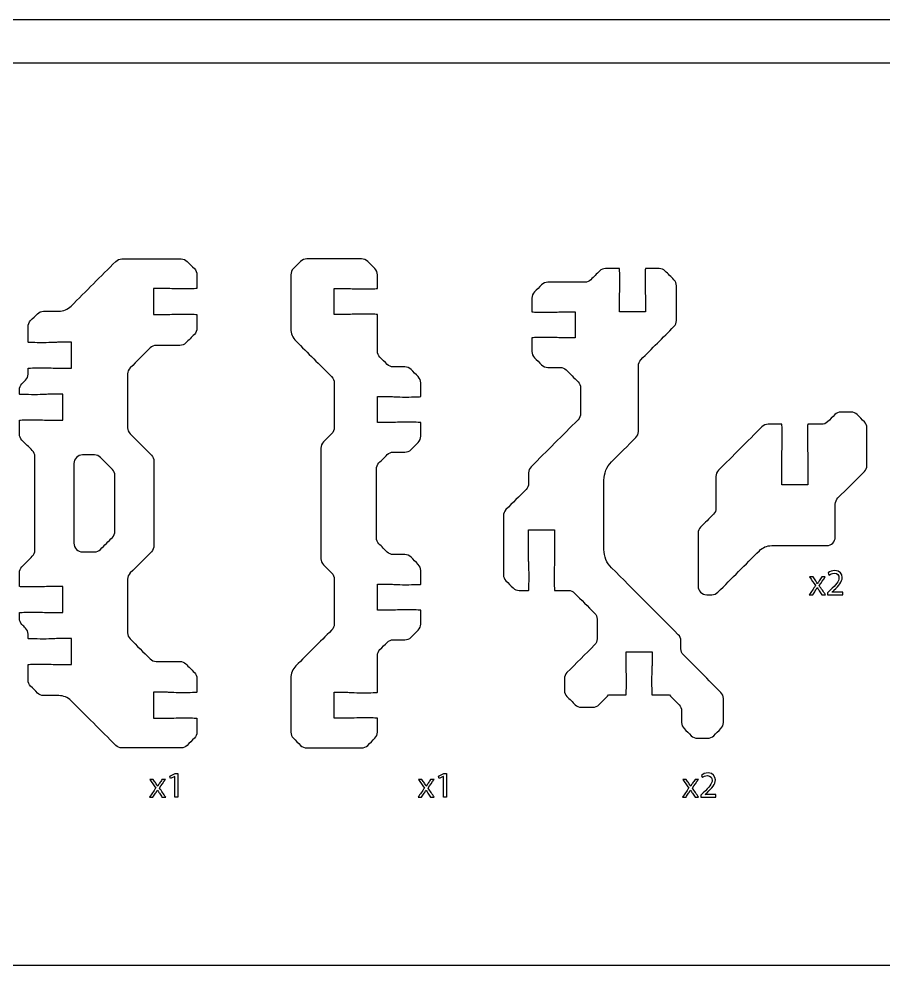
# Model space of a CAD drawing. Extents: x 0 to 370, y 150 to 450.
# Drawn here: x 176.9 to 276.7, y 338.4 to 450 of the extents above; entities that cross this region are included whole.
import ezdxf

# ---------------------------------------------------------------- set-up
doc = ezdxf.new("R2010")
doc.units = 0
doc.header["$MEASUREMENT"] = 0
doc.layers.add('DEFAULT', color=18, linetype='CONTINUOUS')

msp = doc.modelspace()

# ---------------------------------------------------------------- linework, layer by layer
at = {"layer": 'DEFAULT', "color": 116}
for points in [[(370, 150), (0, 150), (0, 450), (370, 450)], [(365, 340.79), (5, 340.79), (5, 445), (365, 445)]]:
    msp.add_lwpolyline(points, close=True, dxfattribs=at)
at = {"layer": 'DEFAULT', "color": 18}
for points in [[(194.86, 362.63), (194.85, 362.63), (194.37, 362.37), (194.3, 362.65), (194.9, 362.97), (195.22, 362.97), (195.22, 360.22), (194.86, 360.22)], [(225.87, 362.63), (225.86, 362.63), (225.38, 362.37), (225.31, 362.65), (225.91, 362.97), (226.23, 362.97), (226.23, 360.22), (225.87, 360.22)]]:
    msp.add_lwpolyline(points, close=True, dxfattribs=at)
at = {"layer": 'DEFAULT', "color": 1}
for points, knots in [([(193.91, 418.94), (194.12, 418.94), (194.7, 418.89), (195.66, 418.89), (196.63, 418.89), (197.41, 418.91), (197.41, 418.94), (197.41, 419.47), (197.41, 419.99), (197.41, 420.52), (197.41, 420.79), (197.31, 421.04), (197.12, 421.23), (196.84, 421.51), (196.57, 421.78), (196.29, 422.06), (196.1, 422.24), (195.85, 422.35), (195.58, 422.35), (193.3, 422.35), (191.02, 422.35), (188.74, 422.35), (188.48, 422.35), (188.23, 422.24), (188.04, 422.06), (186.32, 420.34), (184.6, 418.62), (182.88, 416.9), (182.5, 416.53), (182, 416.31), (181.46, 416.31), (180.88, 416.31), (180.29, 416.31), (179.71, 416.31), (179.45, 416.31), (179.19, 416.21), (179, 416.02), (178.74, 415.76), (178.47, 415.49), (178.21, 415.23), (178.02, 415.04), (177.92, 414.79), (177.92, 414.52), (177.92, 413.93), (177.92, 413.33), (177.92, 412.73), (177.92, 412.7), (178.7, 412.68), (179.67, 412.68), (180.63, 412.68), (181.21, 412.73), (181.42, 412.73), (181.92, 412.73), (182.42, 412.73), (182.92, 412.73), (182.92, 411.73), (182.92, 410.73), (182.92, 409.73), (182.42, 409.73), (181.92, 409.73), (181.42, 409.73), (181.21, 409.73), (180.63, 409.78), (179.67, 409.78), (178.7, 409.78), (177.92, 409.76), (177.92, 409.73), (177.92, 409.5), (177.92, 409.28), (177.92, 409.06), (177.92, 408.79), (177.81, 408.54), (177.62, 408.35), (177.49, 408.21), (177.35, 408.08), (177.21, 407.94), (177.03, 407.75), (176.92, 407.5), (176.92, 407.23), (176.92, 407.07), (176.92, 406.9), (176.92, 406.73), (176.92, 406.7), (177.7, 406.68), (178.67, 406.68), (179.64, 406.68), (180.21, 406.73), (180.42, 406.73), (180.92, 406.73), (181.42, 406.73), (181.92, 406.73), (181.92, 405.73), (181.92, 404.73), (181.92, 403.73), (181.42, 403.73), (180.92, 403.73), (180.42, 403.73), (180.21, 403.73), (179.64, 403.78), (178.67, 403.78), (177.7, 403.78), (176.92, 403.76), (176.92, 403.73), (176.92, 403.2), (176.92, 402.67), (176.92, 402.14), (176.92, 401.88), (177.02, 401.63), (177.21, 401.43), (177.61, 401.03), (178.01, 400.63), (178.41, 400.24), (178.6, 400.04), (178.71, 399.79), (178.71, 399.53), (178.71, 395.93), (178.71, 392.33), (178.7, 388.74), (178.7, 388.47), (178.6, 388.22), (178.41, 388.03), (178.01, 387.63), (177.61, 387.23), (177.21, 386.83), (177.02, 386.64), (176.92, 386.39), (176.92, 386.12), (176.92, 385.59), (176.92, 385.07), (176.92, 384.54), (176.92, 384.51), (177.7, 384.49), (178.67, 384.49), (179.64, 384.49), (180.21, 384.54), (180.42, 384.54), (180.92, 384.54), (181.42, 384.54), (181.92, 384.54), (181.92, 383.54), (181.92, 382.54), (181.92, 381.53), (181.42, 381.53), (180.92, 381.53), (180.42, 381.53), (180.21, 381.53), (179.64, 381.58), (178.67, 381.58), (177.7, 381.58), (176.92, 381.56), (176.92, 381.53), (176.92, 381.31), (176.92, 381.09), (176.92, 380.87), (176.92, 380.6), (177.02, 380.35), (177.21, 380.16), (177.35, 380.02), (177.49, 379.88), (177.62, 379.75), (177.81, 379.56), (177.92, 379.3), (177.92, 379.04), (177.92, 378.87), (177.92, 378.7), (177.92, 378.53), (177.92, 378.5), (178.7, 378.48), (179.67, 378.48), (180.63, 378.48), (181.21, 378.53), (181.42, 378.53), (181.92, 378.53), (182.42, 378.53), (182.92, 378.53), (182.92, 377.53), (182.92, 376.53), (182.92, 375.53), (182.42, 375.53), (181.92, 375.53), (181.42, 375.53), (181.21, 375.53), (180.63, 375.58), (179.67, 375.58), (178.7, 375.58), (177.92, 375.56), (177.92, 375.53), (177.92, 374.94), (177.92, 374.34), (177.92, 373.75), (177.92, 373.48), (178.02, 373.23), (178.21, 373.04), (178.48, 372.78), (178.74, 372.51), (179.01, 372.25), (179.19, 372.06), (179.45, 371.95), (179.71, 371.95), (180.3, 371.95), (180.88, 371.95), (181.46, 371.95), (181.99, 371.95), (182.5, 371.74), (182.87, 371.37), (184.6, 369.65), (186.32, 367.93), (188.04, 366.21), (188.23, 366.02), (188.48, 365.91), (188.74, 365.91), (191.02, 365.91), (193.3, 365.91), (195.58, 365.91), (195.85, 365.91), (196.1, 366.02), (196.29, 366.21), (196.57, 366.48), (196.84, 366.76), (197.12, 367.04), (197.31, 367.22), (197.41, 367.48), (197.41, 367.74), (197.41, 368.27), (197.41, 368.8), (197.41, 369.33), (197.41, 369.36), (196.63, 369.38), (195.66, 369.38), (194.7, 369.38), (194.12, 369.33), (193.91, 369.33), (193.41, 369.33), (192.91, 369.33), (192.41, 369.33), (192.41, 370.33), (192.41, 371.33), (192.41, 372.33), (192.91, 372.33), (193.41, 372.33), (193.91, 372.33), (194.12, 372.33), (194.7, 372.28), (195.66, 372.28), (196.63, 372.28), (197.41, 372.3), (197.41, 372.33), (197.41, 372.86), (197.41, 373.39), (197.41, 373.91), (197.41, 374.18), (197.31, 374.44), (197.12, 374.62), (196.79, 374.95), (196.46, 375.28), (196.13, 375.61), (195.94, 375.8), (195.69, 375.9), (195.43, 375.9), (194.52, 375.9), (193.62, 375.9), (192.71, 375.9), (192.44, 375.9), (192.19, 376.01), (192, 376.2), (191.24, 376.96), (190.47, 377.73), (189.71, 378.49), (189.52, 378.68), (189.41, 378.93), (189.41, 379.2), (189.41, 381.26), (189.41, 383.33), (189.41, 385.39), (189.41, 385.65), (189.52, 385.91), (189.71, 386.1), (190.52, 386.91), (191.34, 387.73), (192.16, 388.55), (192.35, 388.74), (192.45, 389), (192.45, 389.26), (192.45, 392.51), (192.45, 395.76), (192.45, 399), (192.45, 399.27), (192.35, 399.52), (192.16, 399.71), (191.34, 400.53), (190.52, 401.35), (189.71, 402.16), (189.52, 402.36), (189.41, 402.61), (189.41, 402.87), (189.41, 404.94), (189.41, 407), (189.41, 409.07), (189.41, 409.33), (189.52, 409.58), (189.71, 409.77), (190.47, 410.54), (191.24, 411.3), (192, 412.07), (192.19, 412.25), (192.44, 412.36), (192.71, 412.36), (193.62, 412.36), (194.52, 412.36), (195.43, 412.36), (195.69, 412.36), (195.94, 412.47), (196.13, 412.65), (196.46, 412.98), (196.79, 413.31), (197.12, 413.64), (197.31, 413.83), (197.41, 414.08), (197.41, 414.35), (197.41, 414.88), (197.41, 415.41), (197.41, 415.93), (197.41, 415.96), (196.63, 415.98), (195.66, 415.98), (194.7, 415.98), (194.12, 415.93), (193.91, 415.93), (193.41, 415.93), (192.91, 415.93), (192.41, 415.93), (192.41, 416.93), (192.41, 417.94), (192.41, 418.94), (192.91, 418.94), (193.41, 418.94), (193.91, 418.94)], [4.25, 4.25, 4.25, 4.25, 5.25, 5.25, 5.25, 6.25, 6.25, 6.25, 10.75, 10.75, 10.75, 11.75, 11.75, 11.75, 15.073402, 15.073402, 15.073402, 16.073402, 16.073402, 16.073402, 35.463402, 35.463402, 35.463402, 36.463402, 36.463402, 36.463402, 57.146276, 57.146276, 57.146276, 58.146276, 58.146276, 58.146276, 63.116276, 63.116276, 63.116276, 64.116276, 64.116276, 64.116276, 67.298257, 67.298257, 67.298257, 68.298257, 68.298257, 68.298257, 73.378257, 73.378257, 73.378257, 74.378257, 74.378257, 74.378257, 75.378257, 75.378257, 75.378257, 79.628257, 79.628257, 79.628257, 88.138257, 88.138257, 88.138257, 92.388257, 92.388257, 92.388257, 93.388257, 93.388257, 93.388257, 94.388257, 94.388257, 94.388257, 96.288257, 96.288257, 96.288257, 97.288257, 97.288257, 97.288257, 98.942887, 98.942887, 98.942887, 99.942887, 99.942887, 99.942887, 101.372887, 101.372887, 101.372887, 102.372887, 102.372887, 102.372887, 103.372887, 103.372887, 103.372887, 107.622887, 107.622887, 107.622887, 116.132887, 116.132887, 116.132887, 120.382887, 120.382887, 120.382887, 121.382887, 121.382887, 121.382887, 122.382887, 122.382887, 122.382887, 126.872887, 126.872887, 126.872887, 127.872887, 127.872887, 127.872887, 132.681213, 132.681213, 132.681213, 133.681213, 133.681213, 133.681213, 164.261215, 164.261215, 164.261215, 165.261215, 165.261215, 165.261215, 170.069541, 170.069541, 170.069541, 171.069541, 171.069541, 171.069541, 175.569541, 175.569541, 175.569541, 176.569541, 176.569541, 176.569541, 177.569541, 177.569541, 177.569541, 181.819541, 181.819541, 181.819541, 190.329541, 190.329541, 190.329541, 194.579541, 194.579541, 194.579541, 195.579541, 195.579541, 195.579541, 196.579541, 196.579541, 196.579541, 198.469541, 198.469541, 198.469541, 199.469541, 199.469541, 199.469541, 201.124171, 201.124171, 201.124171, 202.124171, 202.124171, 202.124171, 203.564171, 203.564171, 203.564171, 204.564171, 204.564171, 204.564171, 205.564171, 205.564171, 205.564171, 209.814171, 209.814171, 209.814171, 218.324171, 218.324171, 218.324171, 222.574171, 222.574171, 222.574171, 223.574171, 223.574171, 223.574171, 224.574171, 224.574171, 224.574171, 229.624171, 229.624171, 229.624171, 230.624171, 230.624171, 230.624171, 233.820293, 233.820293, 233.820293, 234.820293, 234.820293, 234.820293, 239.770293, 239.770293, 239.770293, 240.770293, 240.770293, 240.770293, 261.46731, 261.46731, 261.46731, 262.46731, 262.46731, 262.46731, 281.85731, 281.85731, 281.85731, 282.85731, 282.85731, 282.85731, 286.180712, 286.180712, 286.180712, 287.180712, 287.180712, 287.180712, 291.680712, 291.680712, 291.680712, 292.680712, 292.680712, 292.680712, 293.680712, 293.680712, 293.680712, 297.930712, 297.930712, 297.930712, 306.440712, 306.440712, 306.440712, 310.690712, 310.690712, 310.690712, 311.690712, 311.690712, 311.690712, 312.690712, 312.690712, 312.690712, 317.180712, 317.180712, 317.180712, 318.180712, 318.180712, 318.180712, 322.14051, 322.14051, 322.14051, 323.14051, 323.14051, 323.14051, 330.84051, 330.84051, 330.84051, 331.84051, 331.84051, 331.84051, 341.039972, 341.039972, 341.039972, 342.039972, 342.039972, 342.039972, 359.599972, 359.599972, 359.599972, 360.599972, 360.599972, 360.599972, 370.43583, 370.43583, 370.43583, 371.43583, 371.43583, 371.43583, 399.05583, 399.05583, 399.05583, 400.05583, 400.05583, 400.05583, 409.891687, 409.891687, 409.891687, 410.891687, 410.891687, 410.891687, 428.441687, 428.441687, 428.441687, 429.441687, 429.441687, 429.441687, 438.648218, 438.648218, 438.648218, 439.648218, 439.648218, 439.648218, 447.348218, 447.348218, 447.348218, 448.348218, 448.348218, 448.348218, 452.308016, 452.308016, 452.308016, 453.308016, 453.308016, 453.308016, 457.798016, 457.798016, 457.798016, 458.798016, 458.798016, 458.798016, 459.798016, 459.798016, 459.798016, 464.048016, 464.048016, 464.048016, 472.558016, 472.558016, 472.558016, 476.808016, 476.808016, 476.808016, 476.808016]), ([(218.26, 406.46), (218.26, 405.46), (218.26, 404.46), (218.26, 403.46), (218.76, 403.46), (219.26, 403.46), (219.76, 403.46), (219.97, 403.46), (220.54, 403.51), (221.51, 403.51), (222.47, 403.51), (223.26, 403.49), (223.26, 403.46), (223.26, 402.93), (223.26, 402.4), (223.26, 401.88), (223.26, 401.61), (223.15, 401.36), (222.96, 401.17), (222.69, 400.89), (222.41, 400.62), (222.13, 400.34), (221.95, 400.15), (221.69, 400.05), (221.43, 400.05), (220.98, 400.05), (220.53, 400.05), (220.09, 400.05), (219.82, 400.05), (219.57, 399.94), (219.38, 399.76), (219.06, 399.44), (218.75, 399.12), (218.43, 398.8), (218.24, 398.62), (218.14, 398.36), (218.14, 398.1), (218.14, 395.45), (218.14, 392.81), (218.14, 390.17), (218.14, 389.9), (218.24, 389.65), (218.43, 389.46), (218.75, 389.14), (219.06, 388.83), (219.38, 388.51), (219.57, 388.32), (219.82, 388.22), (220.09, 388.22), (220.53, 388.22), (220.98, 388.22), (221.43, 388.22), (221.69, 388.22), (221.95, 388.11), (222.13, 387.92), (222.41, 387.65), (222.69, 387.37), (222.96, 387.1), (223.15, 386.91), (223.26, 386.65), (223.26, 386.39), (223.26, 385.86), (223.26, 385.33), (223.26, 384.8), (223.26, 384.77), (222.47, 384.75), (221.51, 384.75), (220.54, 384.75), (219.97, 384.8), (219.76, 384.8), (219.26, 384.8), (218.76, 384.8), (218.26, 384.8), (218.26, 383.8), (218.26, 382.8), (218.26, 381.8), (218.76, 381.8), (219.26, 381.8), (219.76, 381.8), (219.97, 381.8), (220.54, 381.85), (221.51, 381.85), (222.47, 381.85), (223.26, 381.83), (223.26, 381.8), (223.26, 381.27), (223.26, 380.74), (223.26, 380.21), (223.26, 379.95), (223.15, 379.7), (222.96, 379.51), (222.69, 379.23), (222.41, 378.96), (222.13, 378.68), (221.95, 378.49), (221.69, 378.39), (221.43, 378.39), (220.98, 378.39), (220.53, 378.39), (220.09, 378.39), (219.82, 378.39), (219.57, 378.28), (219.38, 378.09), (219.1, 377.82), (218.83, 377.54), (218.55, 377.26), (218.36, 377.08), (218.26, 376.82), (218.26, 376.56), (218.26, 375.15), (218.26, 373.74), (218.26, 372.33), (218.26, 372.3), (217.47, 372.28), (216.51, 372.28), (215.54, 372.28), (214.97, 372.33), (214.76, 372.33), (214.26, 372.33), (213.76, 372.33), (213.26, 372.33), (213.26, 371.33), (213.26, 370.33), (213.26, 369.33), (213.76, 369.33), (214.26, 369.33), (214.76, 369.33), (214.97, 369.33), (215.54, 369.38), (216.51, 369.38), (217.47, 369.38), (218.26, 369.36), (218.26, 369.33), (218.26, 368.8), (218.26, 368.27), (218.26, 367.74), (218.26, 367.48), (218.15, 367.22), (217.96, 367.03), (217.69, 366.76), (217.41, 366.48), (217.14, 366.21), (216.95, 366.02), (216.69, 365.91), (216.43, 365.91), (214.31, 365.91), (212.2, 365.91), (210.09, 365.91), (209.82, 365.91), (209.57, 366.02), (209.38, 366.21), (209.1, 366.48), (208.83, 366.76), (208.55, 367.03), (208.36, 367.22), (208.26, 367.48), (208.26, 367.74), (208.26, 369.82), (208.26, 371.9), (208.26, 373.97), (208.26, 374.5), (208.47, 375.01), (208.84, 375.39), (210.22, 376.76), (211.59, 378.13), (212.96, 379.51), (213.15, 379.7), (213.26, 379.95), (213.26, 380.21), (213.26, 381.94), (213.26, 383.67), (213.26, 385.39), (213.26, 385.66), (213.15, 385.91), (212.96, 386.1), (212.65, 386.41), (212.33, 386.73), (212.02, 387.05), (211.83, 387.23), (211.72, 387.49), (211.72, 387.75), (211.72, 392.01), (211.72, 396.26), (211.72, 400.51), (211.72, 400.78), (211.83, 401.03), (212.02, 401.22), (212.33, 401.54), (212.65, 401.85), (212.96, 402.17), (213.15, 402.36), (213.26, 402.61), (213.26, 402.88), (213.26, 404.6), (213.26, 406.33), (213.26, 408.05), (213.26, 408.31), (213.15, 408.57), (212.96, 408.76), (211.59, 410.13), (210.22, 411.5), (208.84, 412.88), (208.47, 413.25), (208.26, 413.76), (208.26, 414.29), (208.26, 416.37), (208.26, 418.45), (208.26, 420.52), (208.26, 420.79), (208.36, 421.04), (208.55, 421.23), (208.83, 421.51), (209.1, 421.78), (209.38, 422.06), (209.57, 422.25), (209.82, 422.35), (210.09, 422.35), (212.2, 422.35), (214.31, 422.35), (216.43, 422.35), (216.69, 422.35), (216.95, 422.25), (217.14, 422.06), (217.41, 421.78), (217.69, 421.51), (217.96, 421.23), (218.15, 421.04), (218.26, 420.79), (218.26, 420.52), (218.26, 419.99), (218.26, 419.47), (218.26, 418.94), (218.26, 418.91), (217.47, 418.89), (216.51, 418.89), (215.54, 418.89), (214.97, 418.94), (214.76, 418.94), (214.26, 418.94), (213.76, 418.94), (213.26, 418.94), (213.26, 417.94), (213.26, 416.94), (213.26, 415.93), (213.76, 415.93), (214.26, 415.93), (214.76, 415.93), (214.97, 415.93), (215.54, 415.98), (216.51, 415.98), (217.47, 415.98), (218.26, 415.96), (218.26, 415.93), (218.26, 414.53), (218.26, 413.12), (218.26, 411.71), (218.26, 411.44), (218.36, 411.19), (218.55, 411), (218.83, 410.72), (219.1, 410.45), (219.38, 410.17), (219.57, 409.98), (219.82, 409.88), (220.09, 409.88), (220.53, 409.88), (220.98, 409.88), (221.43, 409.88), (221.69, 409.88), (221.95, 409.77), (222.13, 409.59), (222.41, 409.31), (222.69, 409.03), (222.96, 408.76), (223.15, 408.57), (223.26, 408.31), (223.26, 408.05), (223.26, 407.52), (223.26, 406.99), (223.26, 406.46), (223.26, 406.44), (222.47, 406.41), (221.51, 406.41), (220.54, 406.41), (219.97, 406.46), (219.76, 406.46), (219.26, 406.46), (218.76, 406.46), (218.26, 406.46)], [4.25, 4.25, 4.25, 4.25, 12.76, 12.76, 12.76, 17.01, 17.01, 17.01, 18.01, 18.01, 18.01, 19.01, 19.01, 19.01, 23.504, 23.504, 23.504, 24.504, 24.504, 24.504, 27.820334, 27.820334, 27.820334, 28.820334, 28.820334, 28.820334, 32.622334, 32.622334, 32.622334, 33.622334, 33.622334, 33.622334, 37.432934, 37.432934, 37.432934, 38.432934, 38.432934, 38.432934, 60.916934, 60.916934, 60.916934, 61.916934, 61.916934, 61.916934, 65.721168, 65.721168, 65.721168, 66.721168, 66.721168, 66.721168, 70.523168, 70.523168, 70.523168, 71.523168, 71.523168, 71.523168, 74.845156, 74.845156, 74.845156, 75.845156, 75.845156, 75.845156, 80.341156, 80.341156, 80.341156, 81.341156, 81.341156, 81.341156, 82.341156, 82.341156, 82.341156, 86.591156, 86.591156, 86.591156, 95.101156, 95.101156, 95.101156, 99.351156, 99.351156, 99.351156, 100.351156, 100.351156, 100.351156, 101.351156, 101.351156, 101.351156, 105.847156, 105.847156, 105.847156, 106.847156, 106.847156, 106.847156, 110.169851, 110.169851, 110.169851, 111.169851, 111.169851, 111.169851, 114.971851, 114.971851, 114.971851, 115.971851, 115.971851, 115.971851, 119.294545, 119.294545, 119.294545, 120.294545, 120.294545, 120.294545, 132.277545, 132.277545, 132.277545, 133.277545, 133.277545, 133.277545, 134.277545, 134.277545, 134.277545, 138.527545, 138.527545, 138.527545, 147.037545, 147.037545, 147.037545, 151.287545, 151.287545, 151.287545, 152.287545, 152.287545, 152.287545, 153.287545, 153.287545, 153.287545, 157.783545, 157.783545, 157.783545, 158.783545, 158.783545, 158.783545, 162.106947, 162.106947, 162.106947, 163.106947, 163.106947, 163.106947, 181.079947, 181.079947, 181.079947, 182.079947, 182.079947, 182.079947, 185.403349, 185.403349, 185.403349, 186.403349, 186.403349, 186.403349, 204.068349, 204.068349, 204.068349, 205.068349, 205.068349, 205.068349, 221.584949, 221.584949, 221.584949, 222.584949, 222.584949, 222.584949, 237.256949, 237.256949, 237.256949, 238.256949, 238.256949, 238.256949, 242.060477, 242.060477, 242.060477, 243.060477, 243.060477, 243.060477, 279.232477, 279.232477, 279.232477, 280.232477, 280.232477, 280.232477, 284.035297, 284.035297, 284.035297, 285.035297, 285.035297, 285.035297, 299.697297, 299.697297, 299.697297, 300.697297, 300.697297, 300.697297, 317.213897, 317.213897, 317.213897, 318.213897, 318.213897, 318.213897, 335.878897, 335.878897, 335.878897, 336.878897, 336.878897, 336.878897, 340.200885, 340.200885, 340.200885, 341.200885, 341.200885, 341.200885, 359.173885, 359.173885, 359.173885, 360.173885, 360.173885, 360.173885, 363.49658, 363.49658, 363.49658, 364.49658, 364.49658, 364.49658, 368.99258, 368.99258, 368.99258, 369.99258, 369.99258, 369.99258, 370.99258, 370.99258, 370.99258, 375.24258, 375.24258, 375.24258, 383.75258, 383.75258, 383.75258, 388.00258, 388.00258, 388.00258, 389.00258, 389.00258, 389.00258, 390.00258, 390.00258, 390.00258, 401.98558, 401.98558, 401.98558, 402.98558, 402.98558, 402.98558, 406.308982, 406.308982, 406.308982, 407.308982, 407.308982, 407.308982, 411.110982, 411.110982, 411.110982, 412.110982, 412.110982, 412.110982, 415.433676, 415.433676, 415.433676, 416.433676, 416.433676, 416.433676, 420.929676, 420.929676, 420.929676, 421.929676, 421.929676, 421.929676, 422.929676, 422.929676, 422.929676, 427.179676, 427.179676, 427.179676, 427.179676]), ([(258.2, 371.62), (258.2, 370.69), (258.2, 369.77), (258.2, 368.85), (258.2, 368.58), (258.09, 368.33), (257.91, 368.14), (257.63, 367.87), (257.35, 367.59), (257.08, 367.31), (256.89, 367.13), (256.63, 367.02), (256.37, 367.02), (255.98, 367.02), (255.59, 367.02), (255.2, 367.02), (254.93, 367.02), (254.68, 367.13), (254.49, 367.31), (254.21, 367.59), (253.94, 367.87), (253.66, 368.14), (253.47, 368.33), (253.37, 368.58), (253.37, 368.85), (253.37, 369.3), (253.37, 369.74), (253.37, 370.19), (253.37, 370.46), (253.26, 370.71), (253.08, 370.9), (252.7, 371.27), (252.33, 371.65), (251.96, 372.02), (251.29, 372.02), (250.62, 372.02), (249.96, 372.02), (249.93, 372.02), (249.91, 372.81), (249.91, 373.77), (249.91, 374.74), (249.96, 375.31), (249.96, 375.52), (249.96, 376.02), (249.96, 376.52), (249.96, 377.02), (248.96, 377.02), (247.96, 377.02), (246.96, 377.02), (246.96, 376.52), (246.96, 376.02), (246.96, 375.52), (246.96, 375.31), (247, 374.74), (247, 373.77), (247, 372.81), (246.98, 372.02), (246.96, 372.02), (246.29, 372.02), (245.62, 372.02), (244.95, 372.02), (244.58, 371.65), (244.21, 371.27), (243.83, 370.9), (243.65, 370.71), (243.39, 370.61), (243.13, 370.61), (242.68, 370.61), (242.23, 370.61), (241.78, 370.61), (241.52, 370.61), (241.27, 370.71), (241.08, 370.9), (240.76, 371.21), (240.45, 371.53), (240.13, 371.85), (239.94, 372.03), (239.84, 372.29), (239.84, 372.55), (239.84, 373), (239.84, 373.45), (239.84, 373.89), (239.84, 374.16), (239.94, 374.41), (240.13, 374.6), (241.2, 375.67), (242.26, 376.73), (243.33, 377.8), (243.52, 377.99), (243.62, 378.24), (243.62, 378.51), (243.62, 379.26), (243.62, 380.01), (243.62, 380.76), (243.62, 381.02), (243.52, 381.28), (243.33, 381.46), (242.55, 382.24), (241.78, 383.01), (241, 383.79), (240.82, 383.98), (240.56, 384.08), (240.3, 384.08), (239.77, 384.08), (239.24, 384.08), (238.71, 384.08), (238.69, 384.08), (238.66, 384.86), (238.66, 385.83), (238.66, 386.8), (238.71, 387.37), (238.71, 387.58), (238.71, 388.75), (238.71, 389.91), (238.71, 391.08), (237.71, 391.08), (236.71, 391.08), (235.71, 391.08), (235.71, 389.91), (235.71, 388.75), (235.71, 387.58), (235.71, 387.37), (235.76, 386.8), (235.76, 385.83), (235.76, 384.86), (235.74, 384.08), (235.71, 384.08), (235.35, 384.08), (234.99, 384.08), (234.62, 384.08), (234.36, 384.08), (234.1, 384.19), (233.92, 384.37), (233.64, 384.65), (233.36, 384.93), (233.09, 385.2), (232.9, 385.39), (232.79, 385.64), (232.79, 385.91), (232.79, 388.17), (232.79, 390.44), (232.79, 392.7), (232.79, 392.96), (232.9, 393.22), (233.09, 393.41), (233.86, 394.18), (234.64, 394.96), (235.42, 395.73), (235.6, 395.92), (235.71, 396.17), (235.71, 396.44), (235.71, 396.85), (235.71, 397.26), (235.71, 397.67), (235.71, 397.93), (235.82, 398.18), (236, 398.37), (237.81, 400.18), (239.61, 401.98), (241.42, 403.79), (241.6, 403.98), (241.71, 404.23), (241.71, 404.49), (241.71, 405.48), (241.71, 406.47), (241.71, 407.46), (241.71, 407.73), (241.6, 407.98), (241.42, 408.17), (240.96, 408.62), (240.51, 409.08), (240.05, 409.53), (239.86, 409.72), (239.61, 409.83), (239.34, 409.83), (238.87, 409.83), (238.4, 409.83), (237.92, 409.83), (237.66, 409.83), (237.4, 409.93), (237.21, 410.12), (236.94, 410.4), (236.66, 410.67), (236.39, 410.95), (236.2, 411.14), (236.09, 411.39), (236.09, 411.66), (236.09, 412.18), (236.09, 412.71), (236.09, 413.24), (236.09, 413.27), (236.88, 413.29), (237.84, 413.29), (238.81, 413.29), (239.38, 413.24), (239.59, 413.24), (240.09, 413.24), (240.59, 413.24), (241.09, 413.24), (241.09, 414.24), (241.09, 415.24), (241.09, 416.24), (240.59, 416.24), (240.09, 416.24), (239.59, 416.24), (239.38, 416.24), (238.81, 416.19), (237.84, 416.19), (236.88, 416.19), (236.09, 416.22), (236.09, 416.24), (236.09, 416.77), (236.09, 417.3), (236.09, 417.83), (236.09, 418.1), (236.2, 418.35), (236.39, 418.54), (236.66, 418.81), (236.94, 419.09), (237.21, 419.36), (237.4, 419.55), (237.66, 419.66), (237.92, 419.66), (239.34, 419.66), (240.77, 419.66), (242.19, 419.66), (242.45, 419.66), (242.71, 419.76), (242.89, 419.95), (243.23, 420.28), (243.56, 420.62), (243.9, 420.95), (244.08, 421.14), (244.34, 421.24), (244.6, 421.24), (245.13, 421.24), (245.66, 421.24), (246.19, 421.24), (246.22, 421.24), (246.24, 420.46), (246.24, 419.49), (246.24, 418.53), (246.19, 417.96), (246.19, 417.74), (246.19, 417.24), (246.19, 416.74), (246.19, 416.24), (247.19, 416.24), (248.19, 416.24), (249.2, 416.24), (249.2, 416.74), (249.2, 417.24), (249.2, 417.74), (249.2, 417.96), (249.15, 418.53), (249.15, 419.49), (249.15, 420.46), (249.17, 421.24), (249.2, 421.24), (249.72, 421.24), (250.25, 421.24), (250.78, 421.24), (251.04, 421.24), (251.3, 421.14), (251.48, 420.95), (251.82, 420.62), (252.15, 420.28), (252.49, 419.95), (252.67, 419.76), (252.78, 419.51), (252.78, 419.24), (252.78, 417.91), (252.78, 416.58), (252.78, 415.24), (252.78, 414.98), (252.67, 414.72), (252.49, 414.54), (251.21, 413.26), (249.94, 411.99), (248.67, 410.72), (248.48, 410.53), (248.38, 410.28), (248.38, 410.01), (248.38, 407.49), (248.38, 404.96), (248.38, 402.44), (248.38, 402.17), (248.27, 401.92), (248.08, 401.73), (247.15, 400.8), (246.21, 399.86), (245.28, 398.93), (244.72, 398.36), (244.4, 397.6), (244.4, 396.81), (244.4, 394.14), (244.4, 391.48), (244.4, 388.82), (244.4, 388.02), (244.72, 387.26), (245.28, 386.7), (247.85, 384.13), (250.42, 381.56), (252.99, 378.98), (253.18, 378.8), (253.29, 378.54), (253.29, 378.28), (253.29, 377.97), (253.29, 377.66), (253.29, 377.36), (253.29, 377.09), (253.39, 376.84), (253.58, 376.65), (255.02, 375.21), (256.46, 373.76), (257.91, 372.32), (258.09, 372.14), (258.2, 371.88), (258.2, 371.62)], [1, 1, 1, 1, 8.842, 8.842, 8.842, 9.842, 9.842, 9.842, 13.165402, 13.165402, 13.165402, 14.165402, 14.165402, 14.165402, 17.487402, 17.487402, 17.487402, 18.487402, 18.487402, 18.487402, 21.810804, 21.810804, 21.810804, 22.810804, 22.810804, 22.810804, 26.614804, 26.614804, 26.614804, 27.614804, 27.614804, 27.614804, 32.11635, 32.11635, 32.11635, 37.78635, 37.78635, 37.78635, 38.78635, 38.78635, 38.78635, 39.78635, 39.78635, 39.78635, 44.03635, 44.03635, 44.03635, 52.54635, 52.54635, 52.54635, 56.79635, 56.79635, 56.79635, 57.79635, 57.79635, 57.79635, 58.79635, 58.79635, 58.79635, 64.47635, 64.47635, 64.47635, 68.973549, 68.973549, 68.973549, 69.973549, 69.973549, 69.973549, 73.775549, 73.775549, 73.775549, 74.775549, 74.775549, 74.775549, 78.579783, 78.579783, 78.579783, 79.579783, 79.579783, 79.579783, 83.380783, 83.380783, 83.380783, 84.380783, 84.380783, 84.380783, 97.198509, 97.198509, 97.198509, 98.198509, 98.198509, 98.198509, 104.579509, 104.579509, 104.579509, 105.579509, 105.579509, 105.579509, 114.89847, 114.89847, 114.89847, 115.89847, 115.89847, 115.89847, 120.38447, 120.38447, 120.38447, 121.38447, 121.38447, 121.38447, 122.38447, 122.38447, 122.38447, 132.30447, 132.30447, 132.30447, 140.81447, 140.81447, 140.81447, 150.73447, 150.73447, 150.73447, 151.73447, 151.73447, 151.73447, 152.73447, 152.73447, 152.73447, 155.82047, 155.82047, 155.82047, 156.82047, 156.82047, 156.82047, 160.143165, 160.143165, 160.143165, 161.143165, 161.143165, 161.143165, 180.385165, 180.385165, 180.385165, 181.385165, 181.385165, 181.385165, 190.721802, 190.721802, 190.721802, 191.721802, 191.721802, 191.721802, 195.199808, 195.199808, 195.199808, 196.199808, 196.199808, 196.199808, 217.903744, 217.903744, 217.903744, 218.903744, 218.903744, 218.903744, 227.315744, 227.315744, 227.315744, 228.315744, 228.315744, 228.315744, 233.788751, 233.788751, 233.788751, 234.788751, 234.788751, 234.788751, 238.820751, 238.820751, 238.820751, 239.820751, 239.820751, 239.820751, 243.143446, 243.143446, 243.143446, 244.143446, 244.143446, 244.143446, 248.639446, 248.639446, 248.639446, 249.639446, 249.639446, 249.639446, 250.639446, 250.639446, 250.639446, 254.889446, 254.889446, 254.889446, 263.399446, 263.399446, 263.399446, 267.649446, 267.649446, 267.649446, 268.649446, 268.649446, 268.649446, 269.649446, 269.649446, 269.649446, 274.143446, 274.143446, 274.143446, 275.143446, 275.143446, 275.143446, 278.458365, 278.458365, 278.458365, 279.458365, 279.458365, 279.458365, 291.552365, 291.552365, 291.552365, 292.552365, 292.552365, 292.552365, 296.568731, 296.568731, 296.568731, 297.568731, 297.568731, 297.568731, 302.074731, 302.074731, 302.074731, 303.074731, 303.074731, 303.074731, 304.074731, 304.074731, 304.074731, 308.324731, 308.324731, 308.324731, 316.834731, 316.834731, 316.834731, 321.084731, 321.084731, 321.084731, 322.084731, 322.084731, 322.084731, 323.084731, 323.084731, 323.084731, 327.570731, 327.570731, 327.570731, 328.570731, 328.570731, 328.570731, 332.587098, 332.587098, 332.587098, 333.587098, 333.587098, 333.587098, 344.919098, 344.919098, 344.919098, 345.919098, 345.919098, 345.919098, 361.220889, 361.220889, 361.220889, 362.220889, 362.220889, 362.220889, 383.692889, 383.692889, 383.692889, 384.692889, 384.692889, 384.692889, 395.934472, 395.934472, 395.934472, 396.934472, 396.934472, 396.934472, 419.570472, 419.570472, 419.570472, 420.570472, 420.570472, 420.570472, 451.497909, 451.497909, 451.497909, 452.497909, 452.497909, 452.497909, 455.109909, 455.109909, 455.109909, 456.109909, 456.109909, 456.109909, 473.448167, 473.448167, 473.448167, 474.448167, 474.448167, 474.448167, 474.448167]), ([(274.77, 402.84), (274.77, 401.4), (274.77, 399.96), (274.77, 398.52), (274.77, 398.26), (274.66, 398), (274.48, 397.81), (273.46, 396.8), (272.44, 395.78), (271.42, 394.76), (271.23, 394.57), (271.12, 394.31), (271.12, 394.05), (271.12, 392.79), (271.12, 391.52), (271.12, 390.26), (271.12, 389.71), (270.68, 389.26), (270.12, 389.26), (268, 389.26), (265.89, 389.26), (263.77, 389.26), (263.23, 389.26), (262.73, 389.05), (262.35, 388.67), (260.75, 387.08), (259.16, 385.48), (257.56, 383.88), (257.37, 383.7), (257.12, 383.59), (256.85, 383.59), (256.66, 383.59), (256.46, 383.59), (256.27, 383.59), (255.72, 383.59), (255.27, 384.04), (255.27, 384.59), (255.27, 386.62), (255.27, 388.65), (255.27, 390.68), (255.27, 390.95), (255.37, 391.2), (255.56, 391.39), (256.06, 391.89), (256.55, 392.38), (257.05, 392.88), (257.24, 393.07), (257.34, 393.32), (257.34, 393.59), (257.34, 394.81), (257.34, 396.03), (257.34, 397.25), (257.34, 397.51), (257.45, 397.77), (257.63, 397.96), (259.3, 399.63), (260.97, 401.3), (262.64, 402.97), (262.83, 403.15), (263.09, 403.26), (263.35, 403.26), (263.88, 403.26), (264.41, 403.26), (264.94, 403.26), (264.97, 403.26), (264.99, 402.48), (264.99, 401.51), (264.99, 400.54), (264.94, 399.97), (264.94, 399.76), (264.94, 398.59), (264.94, 397.43), (264.94, 396.26), (265.94, 396.26), (266.94, 396.26), (267.94, 396.26), (267.94, 397.43), (267.94, 398.59), (267.94, 399.76), (267.94, 399.97), (267.89, 400.54), (267.89, 401.51), (267.89, 402.48), (267.91, 403.26), (267.94, 403.26), (268.47, 403.26), (269, 403.26), (269.53, 403.26), (269.79, 403.26), (270.04, 403.36), (270.23, 403.55), (270.51, 403.83), (270.78, 404.1), (271.06, 404.38), (271.25, 404.57), (271.5, 404.67), (271.77, 404.67), (272.16, 404.67), (272.55, 404.67), (272.94, 404.67), (273.21, 404.67), (273.46, 404.57), (273.65, 404.38), (273.92, 404.1), (274.2, 403.83), (274.48, 403.55), (274.66, 403.36), (274.77, 403.11), (274.77, 402.84)], [1, 1, 1, 1, 13.252, 13.252, 13.252, 14.252, 14.252, 14.252, 26.513232, 26.513232, 26.513232, 27.513232, 27.513232, 27.513232, 38.254232, 38.254232, 38.254232, 39.254232, 39.254232, 39.254232, 57.281232, 57.281232, 57.281232, 58.281232, 58.281232, 58.281232, 77.485545, 77.485545, 77.485545, 78.485545, 78.485545, 78.485545, 80.146545, 80.146545, 80.146545, 81.146545, 81.146545, 81.146545, 98.417545, 98.417545, 98.417545, 99.417545, 99.417545, 99.417545, 105.384819, 105.384819, 105.384819, 106.384819, 106.384819, 106.384819, 116.765819, 116.765819, 116.765819, 117.765819, 117.765819, 117.765819, 137.846944, 137.846944, 137.846944, 138.846944, 138.846944, 138.846944, 143.342944, 143.342944, 143.342944, 144.342944, 144.342944, 144.342944, 145.342944, 145.342944, 145.342944, 155.262944, 155.262944, 155.262944, 163.772944, 163.772944, 163.772944, 173.692944, 173.692944, 173.692944, 174.692944, 174.692944, 174.692944, 175.692944, 175.692944, 175.692944, 180.188944, 180.188944, 180.188944, 181.188944, 181.188944, 181.188944, 184.512346, 184.512346, 184.512346, 185.512346, 185.512346, 185.512346, 188.834346, 188.834346, 188.834346, 189.834346, 189.834346, 189.834346, 193.157748, 193.157748, 193.157748, 194.157748, 194.157748, 194.157748, 194.157748]), ([(187.95, 390.91), (187.95, 390.65), (187.85, 390.4), (187.66, 390.21), (187.2, 389.75), (186.74, 389.29), (186.28, 388.83), (186.09, 388.64), (185.84, 388.53), (185.58, 388.53), (185.12, 388.53), (184.66, 388.53), (184.21, 388.53), (183.65, 388.53), (183.21, 388.98), (183.21, 389.54), (183.21, 392.6), (183.21, 395.66), (183.21, 398.73), (183.21, 399.28), (183.65, 399.73), (184.21, 399.73), (184.66, 399.73), (185.12, 399.73), (185.58, 399.73), (185.84, 399.73), (186.09, 399.62), (186.28, 399.43), (186.74, 398.97), (187.2, 398.51), (187.66, 398.05), (187.85, 397.87), (187.95, 397.61), (187.95, 397.35), (187.95, 395.2), (187.95, 393.06), (187.95, 390.91)], [18.24, 18.24, 18.24, 18.24, 19.24, 19.24, 19.24, 24.769575, 24.769575, 24.769575, 25.769575, 25.769575, 25.769575, 29.649575, 29.649575, 29.649575, 30.649575, 30.649575, 30.649575, 56.709575, 56.709575, 56.709575, 57.709575, 57.709575, 57.709575, 61.589575, 61.589575, 61.589575, 62.589575, 62.589575, 62.589575, 68.11915, 68.11915, 68.11915, 69.11915, 69.11915, 69.11915, 87.35915, 87.35915, 87.35915, 87.35915])]:
    msp.add_open_spline(points, degree=3, knots=knots, dxfattribs=at)
at = {"layer": 'DEFAULT', "color": 18}
for points, knots in [([(270.22, 383.59), (270.22, 383.67), (270.22, 383.74), (270.22, 383.82), (270.32, 383.91), (270.42, 384.01), (270.51, 384.1), (271.22, 384.77), (271.53, 385.13), (271.54, 385.54), (271.54, 385.82), (271.4, 386.08), (270.99, 386.08), (270.74, 386.08), (270.54, 385.95), (270.41, 385.85), (270.37, 385.93), (270.33, 386.02), (270.29, 386.11), (270.48, 386.27), (270.75, 386.39), (271.07, 386.39), (271.66, 386.39), (271.91, 385.98), (271.91, 385.59), (271.91, 385.08), (271.54, 384.67), (270.96, 384.11), (270.89, 384.04), (270.82, 383.97), (270.74, 383.9), (271.15, 383.9), (271.57, 383.9), (271.98, 383.9), (271.98, 383.8), (271.98, 383.69), (271.98, 383.59), (271.39, 383.59), (270.81, 383.59), (270.22, 383.59)], [4.977, 4.977, 4.977, 4.977, 5.624, 5.624, 5.624, 6.777406, 6.777406, 6.777406, 7.777406, 7.777406, 7.777406, 8.777406, 8.777406, 8.777406, 9.777406, 9.777406, 9.777406, 10.592847, 10.592847, 10.592847, 11.592847, 11.592847, 11.592847, 12.592847, 12.592847, 12.592847, 13.592847, 13.592847, 13.592847, 14.466054, 14.466054, 14.466054, 17.968054, 17.968054, 17.968054, 18.843054, 18.843054, 18.843054, 23.820054, 23.820054, 23.820054, 23.820054]), ([(268.55, 385.64), (268.65, 385.49), (268.75, 385.34), (268.85, 385.2), (268.92, 385.08), (268.99, 384.98), (269.05, 384.86), (269.06, 384.86), (269.06, 384.86), (269.07, 384.86), (269.13, 384.99), (269.2, 385.09), (269.27, 385.2), (269.37, 385.35), (269.46, 385.49), (269.56, 385.64), (269.69, 385.64), (269.82, 385.64), (269.96, 385.64), (269.73, 385.31), (269.49, 384.98), (269.26, 384.65), (269.5, 384.3), (269.74, 383.94), (269.98, 383.59), (269.84, 383.59), (269.7, 383.59), (269.56, 383.59), (269.46, 383.74), (269.36, 383.9), (269.26, 384.05), (269.18, 384.17), (269.11, 384.28), (269.03, 384.41), (268.96, 384.28), (268.89, 384.17), (268.81, 384.05), (268.71, 383.9), (268.61, 383.74), (268.52, 383.59), (268.38, 383.59), (268.24, 383.59), (268.11, 383.59), (268.35, 383.94), (268.59, 384.29), (268.83, 384.64), (268.6, 384.97), (268.37, 385.3), (268.14, 385.64), (268.28, 385.64), (268.42, 385.64), (268.55, 385.64)], [1.175, 1.175, 1.175, 1.175, 2.671308, 2.671308, 2.671308, 3.671308, 3.671308, 3.671308, 3.707308, 3.707308, 3.707308, 4.707308, 4.707308, 4.707308, 6.187538, 6.187538, 6.187538, 7.325538, 7.325538, 7.325538, 10.75863, 10.75863, 10.75863, 14.385133, 14.385133, 14.385133, 15.584133, 15.584133, 15.584133, 17.14431, 17.14431, 17.14431, 18.16731, 18.16731, 18.16731, 19.16731, 19.16731, 19.16731, 20.719886, 20.719886, 20.719886, 21.883886, 21.883886, 21.883886, 25.494335, 25.494335, 25.494335, 28.950641, 28.950641, 28.950641, 30.125641, 30.125641, 30.125641, 30.125641]), ([(255.58, 360.22), (255.58, 360.3), (255.58, 360.38), (255.58, 360.45), (255.68, 360.55), (255.78, 360.64), (255.87, 360.74), (256.58, 361.4), (256.89, 361.76), (256.9, 362.17), (256.9, 362.45), (256.76, 362.71), (256.35, 362.71), (256.1, 362.71), (255.89, 362.58), (255.77, 362.48), (255.73, 362.57), (255.69, 362.65), (255.65, 362.74), (255.84, 362.9), (256.11, 363.02), (256.43, 363.02), (257.02, 363.02), (257.27, 362.61), (257.27, 362.22), (257.27, 361.71), (256.9, 361.3), (256.32, 360.74), (256.25, 360.68), (256.18, 360.61), (256.1, 360.53), (256.51, 360.53), (256.93, 360.53), (257.34, 360.53), (257.34, 360.43), (257.34, 360.33), (257.34, 360.22), (256.75, 360.22), (256.17, 360.22), (255.58, 360.22)], [4.977, 4.977, 4.977, 4.977, 5.625, 5.625, 5.625, 6.777709, 6.777709, 6.777709, 7.777709, 7.777709, 7.777709, 8.777709, 8.777709, 8.777709, 9.777709, 9.777709, 9.777709, 10.593151, 10.593151, 10.593151, 11.593151, 11.593151, 11.593151, 12.593151, 12.593151, 12.593151, 13.593151, 13.593151, 13.593151, 14.466357, 14.466357, 14.466357, 17.968357, 17.968357, 17.968357, 18.843357, 18.843357, 18.843357, 23.820357, 23.820357, 23.820357, 23.820357]), ([(192.38, 362.27), (192.48, 362.12), (192.58, 361.98), (192.67, 361.83), (192.75, 361.72), (192.81, 361.61), (192.88, 361.5), (192.88, 361.5), (192.89, 361.5), (192.89, 361.5), (192.96, 361.62), (193.03, 361.73), (193.1, 361.84), (193.19, 361.98), (193.29, 362.13), (193.38, 362.27), (193.52, 362.27), (193.65, 362.27), (193.79, 362.27), (193.55, 361.94), (193.32, 361.61), (193.09, 361.28), (193.33, 360.93), (193.57, 360.58), (193.81, 360.22), (193.67, 360.22), (193.52, 360.22), (193.38, 360.22), (193.28, 360.38), (193.18, 360.53), (193.08, 360.68), (193, 360.8), (192.93, 360.92), (192.85, 361.04), (192.79, 360.92), (192.71, 360.81), (192.64, 360.68), (192.54, 360.53), (192.44, 360.38), (192.34, 360.22), (192.21, 360.22), (192.07, 360.22), (191.93, 360.22), (192.17, 360.57), (192.42, 360.92), (192.66, 361.27), (192.43, 361.6), (192.2, 361.94), (191.97, 362.27), (192.1, 362.27), (192.24, 362.27), (192.38, 362.27)], [0, 0, 0, 0, 1.496308, 1.496308, 1.496308, 2.496308, 2.496308, 2.496308, 2.532308, 2.532308, 2.532308, 3.532308, 3.532308, 3.532308, 5.012538, 5.012538, 5.012538, 6.150538, 6.150538, 6.150538, 9.58363, 9.58363, 9.58363, 13.210133, 13.210133, 13.210133, 14.409133, 14.409133, 14.409133, 15.970148, 15.970148, 15.970148, 16.993148, 16.993148, 16.993148, 17.993148, 17.993148, 17.993148, 19.547106, 19.547106, 19.547106, 20.711106, 20.711106, 20.711106, 24.322126, 24.322126, 24.322126, 27.778432, 27.778432, 27.778432, 28.953432, 28.953432, 28.953432, 28.953432]), ([(223.39, 362.27), (223.49, 362.12), (223.59, 361.98), (223.68, 361.83), (223.76, 361.72), (223.82, 361.61), (223.89, 361.5), (223.89, 361.5), (223.9, 361.5), (223.9, 361.5), (223.97, 361.62), (224.04, 361.73), (224.11, 361.84), (224.2, 361.98), (224.3, 362.13), (224.39, 362.27), (224.53, 362.27), (224.66, 362.27), (224.8, 362.27), (224.56, 361.94), (224.33, 361.61), (224.1, 361.28), (224.34, 360.93), (224.58, 360.58), (224.82, 360.22), (224.68, 360.22), (224.53, 360.22), (224.39, 360.22), (224.29, 360.38), (224.19, 360.53), (224.09, 360.68), (224.01, 360.8), (223.95, 360.92), (223.87, 361.04), (223.8, 360.92), (223.73, 360.81), (223.65, 360.68), (223.55, 360.53), (223.45, 360.38), (223.35, 360.22), (223.22, 360.22), (223.08, 360.22), (222.94, 360.22), (223.19, 360.57), (223.43, 360.92), (223.67, 361.27), (223.44, 361.6), (223.21, 361.94), (222.98, 362.27), (223.11, 362.27), (223.25, 362.27), (223.39, 362.27)], [0, 0, 0, 0, 1.496308, 1.496308, 1.496308, 2.496308, 2.496308, 2.496308, 2.532308, 2.532308, 2.532308, 3.532308, 3.532308, 3.532308, 5.012538, 5.012538, 5.012538, 6.150538, 6.150538, 6.150538, 9.58363, 9.58363, 9.58363, 13.210133, 13.210133, 13.210133, 14.409133, 14.409133, 14.409133, 15.970148, 15.970148, 15.970148, 16.993148, 16.993148, 16.993148, 17.993148, 17.993148, 17.993148, 19.546566, 19.546566, 19.546566, 20.710566, 20.710566, 20.710566, 24.321014, 24.321014, 24.321014, 27.777321, 27.777321, 27.777321, 28.952321, 28.952321, 28.952321, 28.952321]), ([(253.91, 362.27), (254.01, 362.12), (254.11, 361.98), (254.21, 361.83), (254.28, 361.72), (254.35, 361.61), (254.41, 361.5), (254.42, 361.5), (254.42, 361.5), (254.43, 361.5), (254.49, 361.62), (254.56, 361.73), (254.63, 361.84), (254.72, 361.98), (254.82, 362.13), (254.92, 362.27), (255.05, 362.27), (255.18, 362.27), (255.32, 362.27), (255.09, 361.94), (254.85, 361.61), (254.62, 361.28), (254.86, 360.93), (255.1, 360.58), (255.34, 360.22), (255.2, 360.22), (255.06, 360.22), (254.92, 360.22), (254.82, 360.38), (254.72, 360.53), (254.62, 360.68), (254.54, 360.8), (254.47, 360.92), (254.39, 361.04), (254.32, 360.92), (254.25, 360.81), (254.17, 360.68), (254.07, 360.53), (253.97, 360.38), (253.88, 360.22), (253.74, 360.22), (253.6, 360.22), (253.47, 360.22), (253.71, 360.57), (253.95, 360.92), (254.19, 361.27), (253.96, 361.6), (253.73, 361.94), (253.5, 362.27), (253.64, 362.27), (253.78, 362.27), (253.91, 362.27)], [1.175, 1.175, 1.175, 1.175, 2.671308, 2.671308, 2.671308, 3.671308, 3.671308, 3.671308, 3.707308, 3.707308, 3.707308, 4.707308, 4.707308, 4.707308, 6.187538, 6.187538, 6.187538, 7.325538, 7.325538, 7.325538, 10.75863, 10.75863, 10.75863, 14.385133, 14.385133, 14.385133, 15.584133, 15.584133, 15.584133, 17.145148, 17.145148, 17.145148, 18.168148, 18.168148, 18.168148, 19.168148, 19.168148, 19.168148, 20.721566, 20.721566, 20.721566, 21.885566, 21.885566, 21.885566, 25.496014, 25.496014, 25.496014, 28.952321, 28.952321, 28.952321, 30.127321, 30.127321, 30.127321, 30.127321])]:
    msp.add_open_spline(points, degree=3, knots=knots, dxfattribs=at)

doc.saveas('drawing.dxf')
